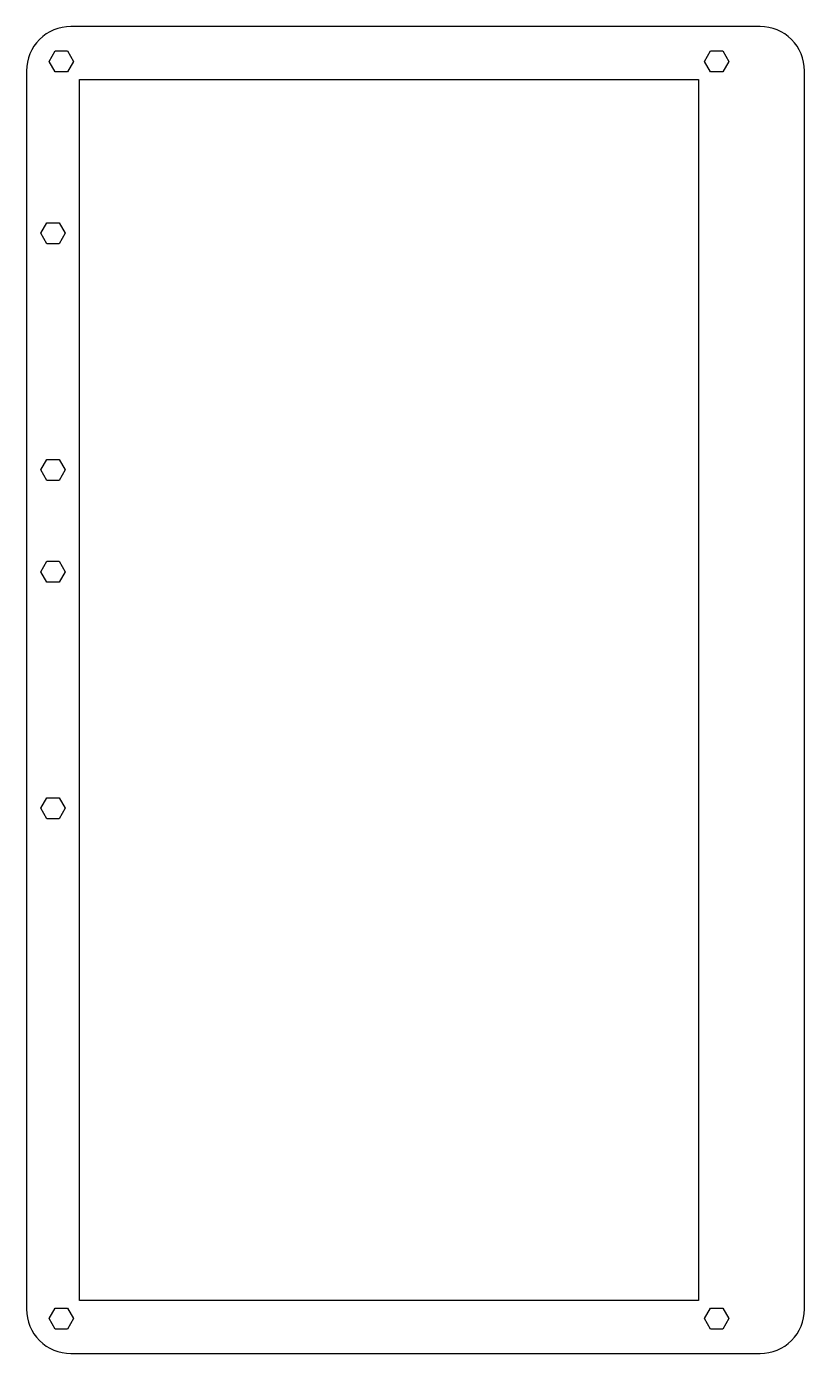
# Model space of a CAD drawing. Header units: millimetres. Extents: x -10 to 166, y 0 to 300.
import ezdxf

# ---------------------------------------------------------------- set-up
doc = ezdxf.new("R2010")
doc.units = ezdxf.units.MM

msp = doc.modelspace()

# ---------------------------------------------------------------- linework, layer by layer
msp.add_lwpolyline([(-10, 290), (-10, 10, 0.414214), (0, 0), (156, 0, 0.414214), (166, 10), (166, 290, 0.414214), (156, 300), (0, 300, 0.414214)], format="xyb", close=True)
for points in [[(-3.5, 294.5), (-0.75, 294.5), (0.63, 292.12), (-0.75, 289.74), (-3.5, 289.74), (-4.87, 292.12)], [(148.87, 292.12), (147.5, 289.74), (144.75, 289.74), (143.37, 292.12), (144.75, 294.5), (147.5, 294.5)], [(142, 288), (142, 12), (2, 12), (2, 288)], [(-2.63, 255.63), (-1.25, 253.25), (-2.63, 250.87), (-5.37, 250.87), (-6.75, 253.25), (-5.37, 255.63)], [(-6.75, 199.75), (-5.37, 202.13), (-2.63, 202.13), (-1.25, 199.75), (-2.63, 197.37), (-5.37, 197.37)], [(-2.63, 174.37), (-5.37, 174.37), (-6.75, 176.75), (-5.37, 179.13), (-2.63, 179.13), (-1.25, 176.75)], [(-1.25, 123.25), (-2.63, 120.87), (-5.37, 120.87), (-6.75, 123.25), (-5.37, 125.63), (-2.63, 125.63)], [(-4.87, 7.88), (-3.5, 10.26), (-0.75, 10.26), (0.63, 7.88), (-0.75, 5.5), (-3.5, 5.5)], [(147.5, 5.5), (144.75, 5.5), (143.37, 7.88), (144.75, 10.26), (147.5, 10.26), (148.87, 7.88)]]:
    msp.add_lwpolyline(points, close=True)

doc.saveas('drawing.dxf')
